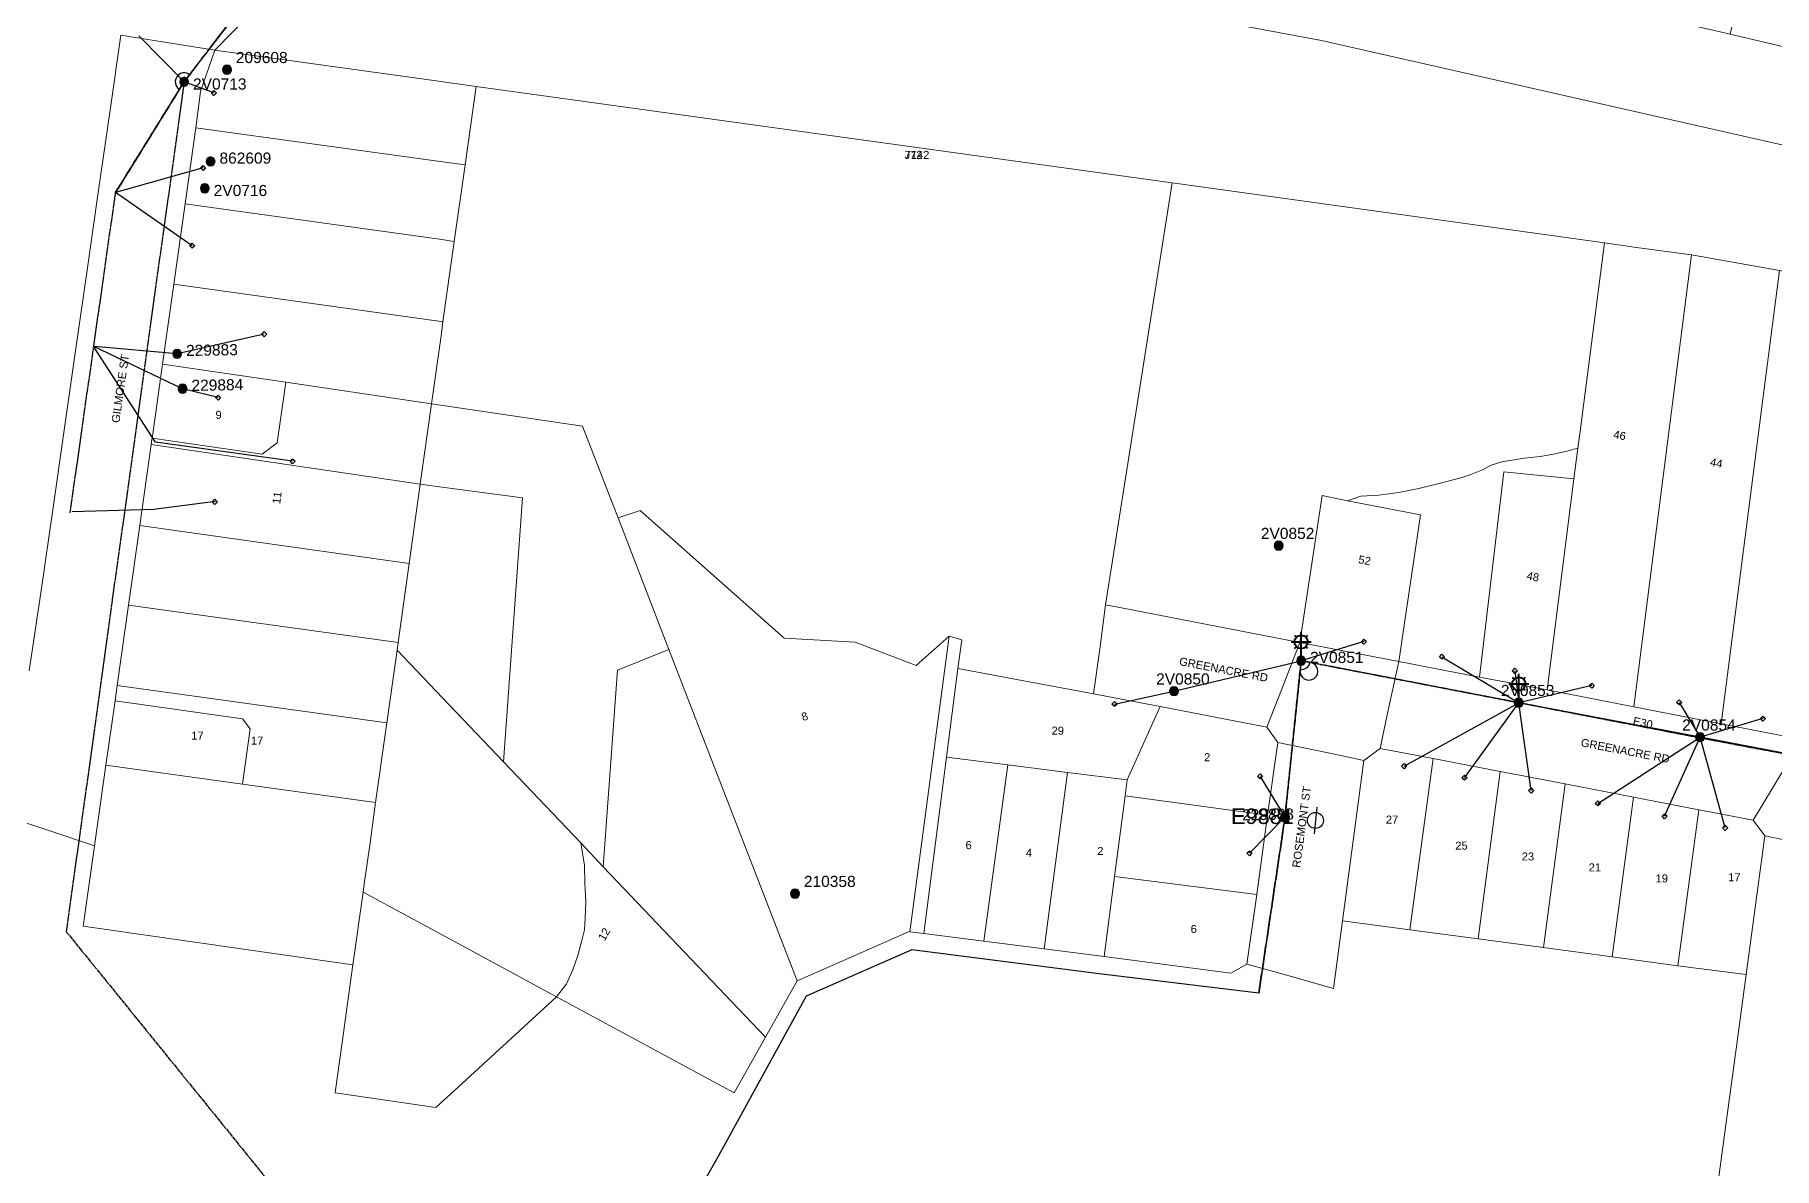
# Model space of a CAD drawing. Header units: metres. Extents: x 304132 to 306101, y 6188673 to 6190119.
# Drawn here: x 304729.8 to 305121, y 6189121.3 to 6189376.4 of the extents above; entities that cross this region are included whole.
import ezdxf
from ezdxf.enums import TextEntityAlignment as Align

# ---------------------------------------------------------------- set-up
doc = ezdxf.new("R2010")
doc.units = ezdxf.units.M
doc.linetypes.add('Cable Exist OH', pattern=[1, 1, 0])
doc.layers.get('0').update_dxf_attribs({"color": 6})
for name, color, linetype, lineweight in [('Cadastre Buildings_SP_EXT', 9, 'Continuous', 5), ('Cadastre Land Parcels_SP_EXT', 9, 'Continuous', 5), ('Cadastre Roads_SP_EXT', 9, 'Continuous', 5)]:
    doc.layers.add(name, color=color, linetype=linetype, lineweight=lineweight)
for name, color, linetype in [('Equip_SP_HV_EXT', 7, 'Continuous'), ('Equip_SP_SL_EXT', 7, 'Continuous'), ('Mains_HV_EXT', 7, 'Continuous'), ('Mains_LV_EXT', 7, 'Continuous'), ('Mains_SL_EXT', 7, 'Continuous'), ('Mains_TR_EXT', 7, 'Continuous'), ('Services_SP_EXT', 7, 'Continuous'), ('SupportsOH_SP_TR_HV_LV_SL_EXT', 7, 'Continuous')]:
    doc.layers.add(name, color=color, linetype=linetype)
doc.styles.add('HVSW_LABEL', font='arial.ttf')
doc.styles.add('iecARIAL', font='arial.ttf', dxfattribs={"height": 2})
doc.styles.add('POLE_LABEL', font='arial.ttf')
doc.styles.get("Standard").update_dxf_attribs({"font": 'arial.ttf'})
doc.linetypes.add('Cable P UG', pattern='A,6,-0.5,["P",Standard,S=1.7,R=0,X=0.5,Y=-1],-2.9', length=9.4)

# ---------------------------------------------------------------- blocks, each defined once
blk = doc.blocks.new('SL_LANTERN_EXT')
at = {"lineweight": 40}
for p, q in [((-2.25, 4.22), (2.25, 4.22)), ((-1.46, 5.68), (-1.06, 5.28)), ((0, 1.97), (0, 6.47)), ((1.46, 5.68), (1.06, 5.28)), ((-1.46, 2.76), (-1.06, 3.16)), ((0, 0), (0, 2.72)), ((1.46, 2.76), (1.06, 3.16))]:
    blk.add_line(p, q, dxfattribs=at)
blk.add_circle((0, 4.22), 1.5, dxfattribs=at)
at = {"style": 'iecARIAL', "flags": 8}
blk.add_attdef('ASSET_NUM', (1.5, 1.5), '', height=2.5, dxfattribs=at)
for tag, p, height, flags in [('OPERATING_VOLTAGE', (0.98, -1.65), 0.2, 9), ('ORIENTATION', (0.98, -1.85), 0.2, 9), ('OWNED_BY', (0.98, -2.05), 0.2, 9), ('STATE', (0.98, -2.25), 0.2, 9), ('CONSTRUCTED_VOLTAGE', (0.98, -0.65), 0.2, 9), ('CONTROL_TYPE', (0.98, -0.85), 0.2, 9), ('LANTERN_PURPOSE', (0.98, -1.05), 0.2, 9), ('LANTERN_TYPE', (0.98, -1.25), 0.2, 9), ('NO_PHASES', (0.98, -1.45), 0.2, 9), ('USAGE', (0.98, -2.45), 0.2, 9), ('CEXIST', (0.98, -2.65), 0.2, 9), ('CNEW', (0.98, -2.85), 0.2, 9), ('CNUMBER', (0.98, -3.05), 0.2, 9), ('CREMOVE', (0.98, -3.25), 0.2, 9), ('CREPLACE', (0.98, -3.45), 0.2, 9), ('LKINGHEIGHT', (0.98, -3.65), 0.2, 9), ('LBRACKET', (0.98, -3.85), 0.2, 9), ('LBRACKETVOCAB', (0.98, -4.05), 0.2, 9), ('LNUMBER', (2.18, -3.25), 2.5, 8), ('LCATEGORY', (0.98, -4.25), 0.2, 9), ('LCHARGE1', (0.98, -4.45), 0.2, 9), ('LCHARGE1PERCENT', (0.98, -4.65), 0.2, 9), ('LCHARGE2', (0.98, -4.85), 0.2, 9), ('LCHARGE2PERCENT', (0.98, -5.05), 0.2, 9), ('LCHARGE3', (0.98, -5.25), 0.2, 9), ('LCHARGE3PERCENT', (0.98, -5.45), 0.2, 9), ('LEXIST', (0.98, -5.65), 0.2, 9), ('LLAMP', (0.98, -5.85), 0.2, 9), ('LLAMPVOCAB', (0.98, -6.05), 0.2, 9), ('LMAST', (0.98, -6.25), 0.2, 9), ('LMASTVOCAB', (0.98, -6.45), 0.2, 9), ('LNEW', (0.98, -6.65), 0.2, 9), ('LANTNUMBER', (0.98, -6.85), 0.2, 9), ('LOUTREACH', (0.98, -7.25), 0.2, 9), ('LOUTREACHVOCAB', (0.98, -7.45), 0.2, 9), ('LRATECODE', (0.98, -7.65), 0.2, 9), ('LREMOVE', (0.98, -7.85), 0.2, 9), ('STREETNAME', (0.98, -9.25), 0.2, 9), ('SUBURB', (0.98, -9.45), 0.2, 1), ('LREPLACE', (0.98, -8.05), 0.2, 9), ('LTYPE', (0.98, -8.25), 0.2, 9), ('LTYPEVOCAB', (0.98, -8.45), 0.2, 9), ('LEGEND', (0.98, -8.65), 0.2, 9), ('LOCATION', (0.98, -8.85), 0.2, 9), ('NOTES', (0.98, -9.05), 0.2, 9)]:
    blk.add_attdef(tag, p, '', height=height, dxfattribs=dict(flags=flags))
blk = doc.blocks.new('CCP_EXT')
blk.add_wipeout([(0, 0.57), (0.57, 0), (0, -0.57), (-0.57, 0)])
blk.add_lwpolyline([(-0.57, 0), (0, 0.57), (0.57, 0), (0, -0.57), (-0.57, 0)])
at = {"flags": 1}
blk.add_attdef('Z', (0, 0), '', height=0.2, dxfattribs=at)
at = {"flags": 9}
for tag, p in [('CCP_TYPE', (0, 0)), ('CONSTRUCTED_VOLTAGE', (0, -0.2)), ('OPERATING_VOLTAGE', (0, -0.6)), ('ORIENTATION', (0, -0.8)), ('OWNED_BY', (0, -1)), ('STATE', (0, -1.8)), ('NO_PHASES', (0, -0.4)), ('USAGE', (0, -1.2)), ('LEGEND', (0, -1.4)), ('LIFE_SUPPORT', (0, -1.6)), ('NOTES', (0, -2))]:
    blk.add_attdef(tag, text='', height=0.2, dxfattribs=at).set_placement(p, align=Align.MIDDLE_LEFT)
blk = doc.blocks.new('POLE_EXT')
blk.add_hatch(color=256).paths.add_polyline_path([(-1, 0, 1), (1, 0, 1)])
blk.add_lwpolyline([(-1, 0, 1), (1, 0, 1)], format="xyb", close=True)
for tag, height, flags, p in [('pNumber', 2.5, 8, (-17.84, 2.07)), ('OWNED_BY', 0.2, 9, (1.35, -0.4)), ('SPECIAL_USE', 0.2, 9, (1.35, -0.8)), ('STATE', 0.2, 9, (1.35, -1)), ('cLV', 0.2, 9, (1.35, -1.4)), ('hDepth', 0.2, 9, (1.35, -1.6)), ('hDia', 0.2, 9, (1.35, -1.8)), ('cHV', 0.2, 9, (1.35, -2)), ('cLinedev', 0.2, 9, (1.35, -3.4)), ('pExisting', 0.2, 9, (1.35, -3.8)), ('PARENT', 0.2, 9, (1.35, -0.6)), ('USAGE', 0.2, 9, (1.35, -1.2)), ('LBRACKET', 0.2, 9, (1.35, -2.2)), ('LExisting', 0.2, 9, (1.35, -2.4)), ('LANTNUMBER', 0.2, 9, (1.35, -2.6)), ('LOther', 0.2, 9, (1.35, -2.8)), ('LRemove', 0.2, 9, (1.35, -3)), ('LEGEND', 0.2, 9, (1.35, -3.2)), ('LOCATION', 0.2, 9, (1.35, -3.6)), ('PFNUMBER', 0.2, 9, (1.35, -4)), ('pFooting', 0.2, 9, (1.35, -4.4)), ('pNew', 0.2, 9, (1.35, -4.6)), ('pRelocate', 0.2, 9, (1.35, -5)), ('pRemove', 0.2, 9, (1.35, -5.2)), ('pReplace', 0.2, 9, (1.35, -5.4)), ('pStay', 0.2, 9, (1.35, -5.6)), ('pType', 0.2, 9, (1.35, -5.8)), ('cspan', 0.2, 9, (1.35, -6)), ('STREETNAME', 0.2, 9, (1.35, -6.2)), ('SUBURB', 0.2, 9, (1.35, -6.4)), ('OPERATED_BY', 0.2, 9, (1.36, -7.01)), ('NEWPFNUMBER', 0.2, 9, (1.35, -4.2)), ('NOTES', 0.2, 9, (1.35, -6.6)), ('MAINTAINED_BY', 0.2, 9, (1.36, -6.81))]:
    blk.add_attdef(tag, text='', height=height, dxfattribs=dict(flags=flags)).set_placement(p, align=Align.MIDDLE_LEFT)
at = {"style": 'POLE_LABEL'}
for tag, height, flags, p in [('STRUCTURE_PLANT_NUMBER', 0.2, 9, (1.35, 0.03)), ('ASSET_NUM', 2.5, 8, (2, 2)), ('STREET_CODE', 0.2, 9, (1.35, -0.2))]:
    blk.add_attdef(tag, text='', height=height, dxfattribs=dict(at, flags=flags)).set_placement(p, align=Align.MIDDLE_LEFT)
at = {"flags": 1}
blk.add_attdef('Z', (1.35, -7.33), '', height=0.2, dxfattribs=at)
blk = doc.blocks.new('HV_ABS_CLOSED_EXT')
blk.add_line((-3, 6.87), (3, 6.87))
blk.add_circle((0, 6.87), 1.8)
at = {"flags": 1}
blk.add_attdef('Z', (0, 0), '', height=0.2, dxfattribs=at)
at = {"style": 'HVSW_LABEL'}
for tag, height, flags, p in [('ASSET_NUM', 3.5, 8, (2, 2)), ('STREET_CODE', 0.2, 9, (0, -0.2))]:
    blk.add_attdef(tag, text='', height=height, dxfattribs=dict(at, flags=flags)).set_placement(p, align=Align.MIDDLE_LEFT)
at = {"flags": 9}
for tag, p in [('ACTUAL_STATUS', (0, -0.4)), ('CONSTRUCTED_VOLTAGE', (0, -0.6)), ('OPERATING_VOLTAGE', (0, -1)), ('ORIENTATION', (0, -1.2)), ('OWNED_BY', (0, -1.4)), ('STATE', (0, -1.6)), ('SWITCH_TYPE', (0, -1.8)), ('STREETNAME', (0, -2.6)), ('SUBURB', (0, -2.8)), ('NO_PHASES', (0, -0.8)), ('USAGE', (0, -2)), ('LEGEND', (0, -2.2)), ('LOCATION', (0, -2.4)), ('NOTES', (0, -3))]:
    blk.add_attdef(tag, text='', height=0.2, dxfattribs=at).set_placement(p, align=Align.MIDDLE_LEFT)

msp = doc.modelspace()

# ---------------------------------------------------------------- linework, layer by layer
at = {"layer": 'Cadastre Buildings_SP_EXT', "linetype": 'Continuous'}
for points in [[(304839.5, 6189272.24), (304821.97, 6189274.57), (304816.48, 6189275.3), (304814, 6189257.42), (304811.5, 6189239.62), (304811.27, 6189237.91), (304822.99, 6189225.6), (304835.23, 6189212.76), (304839.5, 6189272.24)], [(304814, 6189257.42), (304753.4, 6189266.01), (304750.87, 6189248.04), (304811.5, 6189239.62), (304814, 6189257.42)], [(304811.5, 6189239.62), (304750.87, 6189248.04), (304748.33, 6189230), (304808.95, 6189221.59), (304811.27, 6189237.91), (304811.5, 6189239.62)], [(304901.29, 6189163.5), (304872.4, 6189238.09), (304860.87, 6189233.46), (304857.66, 6189189.17), (304894.15, 6189150.82), (304901.29, 6189163.5)], [(304776.5, 6189207.76), (304745.79, 6189212.02), (304743.24, 6189193.88), (304743.16, 6189193.3), (304740.7, 6189175.82), (304801.32, 6189167.11), (304803.63, 6189183.46), (304803.9, 6189185.26), (304805.19, 6189194.6), (304806.44, 6189203.61), (304776.5, 6189207.76)]]:
    msp.add_lwpolyline(points, close=True, dxfattribs=at)
at = {"layer": 'Cadastre Land Parcels_SP_EXT', "linetype": 'Continuous'}
for points in [[(305125.77, 6189373.13), (305135.16, 6189410.94), (305120.19, 6189414.49), (305111.13, 6189376.55), (305125.77, 6189373.13)], [(305145.03, 6189368.63), (305125.77, 6189373.13), (305111.13, 6189376.55), (305096.17, 6189380.02), (305081.39, 6189383.45), (305066.33, 6189386.93), (305051.55, 6189390.37), (305032.09, 6189395.41), (305017.48, 6189398.98), (305002.61, 6189402.6), (304993.1, 6189404.97), (304987.27, 6189404.49), (304972.35, 6189403.32), (304960.59, 6189402.38), (304947.3, 6189401.33), (304933.75, 6189400.3), (304928.04, 6189399.86), (304920.48, 6189397.25), (304907.72, 6189392.76), (304894.42, 6189388.38), (304979.73, 6189382.46), (305019.24, 6189375.16), (305141.25, 6189347.43), (305145.03, 6189368.63)], [(304985.6, 6189343.1), (304829.05, 6189364.81), (304826.59, 6189347.14), (304824.15, 6189329.92), (304821.6, 6189311.83), (304821.23, 6189309.18), (304819.03, 6189293.4), (304821.57, 6189293.02), (304852.99, 6189288.34), (304859.9, 6189270.55), (304860.97, 6189267.69), (304865.93, 6189269.34), (304898.36, 6189240.62), (304914.28, 6189239.76), (304928, 6189234.44), (304935.48, 6189241.09), (304938.29, 6189240.24), (304937.41, 6189233.83), (304967.94, 6189228.12), (304969.35, 6189238.18), (304970.66, 6189248.12), (304985.6, 6189343.1)], [(305036.6, 6189273.44), (305041.09, 6189274.33), (305045.68, 6189275.43), (305050.26, 6189276.64), (305052.45, 6189277.28), (305055.43, 6189278.55), (305057.41, 6189279.6), (305059.8, 6189280.35), (305064.8, 6189281.16), (305068.4, 6189281.54), (305070.99, 6189281.99), (305074.68, 6189282.77), (305076.88, 6189283.4), (305077.32, 6189286.59), (305082.86, 6189329.62), (304985.6, 6189343.1), (304970.66, 6189248.12), (304974.21, 6189247.46), (305014.34, 6189239.69), (305019.35, 6189272.7), (305025.07, 6189271.57), (305028.06, 6189272.55), (305032.09, 6189272.83), (305036.6, 6189273.44)], [(305102.46, 6189326.92), (305090.58, 6189328.51), (305082.86, 6189329.62), (305077.32, 6189286.59), (305076.88, 6189283.4), (305075.99, 6189276.52), (305069.95, 6189228.97), (305089.47, 6189225.2), (305097.15, 6189285.27), (305102.46, 6189326.92)], [(305122.25, 6189323.41), (305102.46, 6189326.92), (305097.15, 6189285.27), (305089.47, 6189225.2), (305109.12, 6189221.37), (305118.5, 6189294.43), (305122.25, 6189323.41)], [(304786.22, 6189298.23), (304758.51, 6189302.31), (304756.39, 6189287.15), (304756.18, 6189285.66), (304780.92, 6189282.04), (304784.32, 6189284.58), (304786.22, 6189298.23)], [(304860.97, 6189267.69), (304859.9, 6189270.55), (304852.99, 6189288.34), (304821.57, 6189293.02), (304819.03, 6189293.4), (304816.48, 6189275.3), (304821.97, 6189274.57), (304839.5, 6189272.24), (304835.23, 6189212.76), (304852.57, 6189194.54), (304857.66, 6189189.17), (304860.87, 6189233.46), (304872.4, 6189238.09), (304860.97, 6189267.69)], [(304816.48, 6189275.3), (304755.97, 6189284.21), (304753.4, 6189266.01), (304814, 6189257.42), (304816.48, 6189275.3)], [(305075.99, 6189276.52), (305060.23, 6189278.05), (305054.76, 6189231.88), (305069.95, 6189228.97), (305075.99, 6189276.52)], [(305041.49, 6189268.35), (305025.07, 6189271.57), (305019.35, 6189272.7), (305014.34, 6189239.69), (305036.59, 6189235.41), (305041.49, 6189268.35)], [(304914.28, 6189239.76), (304898.36, 6189240.62), (304887.08, 6189250.61), (304865.93, 6189269.34), (304860.97, 6189267.69), (304872.4, 6189238.09), (304901.29, 6189163.5), (304914.07, 6189169.13), (304926.48, 6189174.59), (304926.59, 6189174.57), (304935.48, 6189241.09), (304928, 6189234.44), (304914.28, 6189239.76)], [(304934.87, 6189213.87), (304937.41, 6189233.83), (304938.29, 6189240.24), (304935.48, 6189241.09), (304926.59, 6189174.57), (304929.79, 6189174.16), (304934.87, 6189213.87)], [(304822.99, 6189225.6), (304811.27, 6189237.91), (304808.95, 6189221.59), (304806.44, 6189203.61), (304805.19, 6189194.6), (304803.9, 6189185.26), (304803.63, 6189183.46), (304824.18, 6189172.34), (304846.18, 6189160.43), (304847.11, 6189159.94), (304849.42, 6189162.83), (304850.82, 6189165.99), (304851.92, 6189169.23), (304852.91, 6189172.88), (304853.44, 6189175), (304853.59, 6189177.7), (304853.71, 6189181.4), (304853.54, 6189185.39), (304853.46, 6189189.49), (304852.57, 6189194.54), (304835.23, 6189212.76), (304822.99, 6189225.6)], [(304967.94, 6189228.12), (304937.41, 6189233.83), (304934.87, 6189213.87), (304948.65, 6189212.14), (304962.11, 6189210.43), (304975.53, 6189208.77), (304982.9, 6189225.22), (304967.94, 6189228.12)], [(304808.95, 6189221.59), (304748.33, 6189230), (304747.84, 6189226.54), (304776.51, 6189222.47), (304778.22, 6189220.21), (304776.5, 6189207.76), (304806.44, 6189203.61), (304808.95, 6189221.59)], [(304776.5, 6189207.76), (304778.22, 6189220.21), (304776.51, 6189222.47), (304747.84, 6189226.54), (304745.79, 6189212.02), (304776.5, 6189207.76)], [(305006.9, 6189220.59), (304982.9, 6189225.22), (304975.53, 6189208.77), (304975.07, 6189205.15), (305007.09, 6189200.78), (305009.37, 6189217.14), (305006.9, 6189220.59)], [(305044.32, 6189213.54), (305032.38, 6189215.81), (305028.73, 6189213.13), (305023.94, 6189177.02), (305039.07, 6189175.01), (305044.32, 6189213.54)], [(304948.65, 6189212.14), (304934.87, 6189213.87), (304929.79, 6189174.16), (304943.24, 6189172.42), (304948.65, 6189212.14)], [(304962.11, 6189210.43), (304948.65, 6189212.14), (304943.24, 6189172.42), (304956.86, 6189170.68), (304962.11, 6189210.43)], [(305054.42, 6189172.99), (305059.39, 6189210.64), (305044.32, 6189213.54), (305039.07, 6189175.01), (305054.42, 6189172.99)], [(304975.53, 6189208.77), (304962.11, 6189210.43), (304956.86, 6189170.68), (304970.31, 6189168.95), (304972.68, 6189187.01), (304975.07, 6189205.15), (304975.53, 6189208.77)], [(305069.15, 6189171), (305074.05, 6189207.81), (305059.39, 6189210.64), (305054.42, 6189172.99), (305069.15, 6189171)], [(305084.58, 6189168.92), (305089.42, 6189204.84), (305074.05, 6189207.81), (305069.15, 6189171), (305084.58, 6189168.92)], [(305099.37, 6189166.9), (305104.09, 6189202.01), (305089.42, 6189204.84), (305084.58, 6189168.92), (305099.37, 6189166.9)], [(305114.71, 6189164.91), (305118.9, 6189196.11), (305116.33, 6189199.66), (305104.09, 6189202.01), (305099.37, 6189166.9), (305114.71, 6189164.91)], [(304857.66, 6189189.17), (304852.57, 6189194.54), (304853.46, 6189189.49), (304853.54, 6189185.39), (304853.71, 6189181.4), (304853.59, 6189177.7), (304853.44, 6189175), (304852.91, 6189172.88), (304851.92, 6189169.23), (304850.82, 6189165.99), (304849.42, 6189162.83), (304847.11, 6189159.94), (304887.06, 6189138.31), (304894.15, 6189150.82), (304857.66, 6189189.17)], [(305004.64, 6189182.94), (304972.68, 6189187.01), (304970.31, 6189168.95), (304998.79, 6189165.21), (305002.45, 6189167.29), (305004.64, 6189182.94)], [(304847.11, 6189159.94), (304846.18, 6189160.43), (304824.18, 6189172.34), (304803.63, 6189183.46), (304801.32, 6189167.11), (304799.61, 6189154.6), (304799.26, 6189152.3), (304797.4, 6189138.91), (304797.31, 6189138.31), (304820, 6189134.99), (304824.98, 6189139.57), (304847.11, 6189159.94)]]:
    msp.add_lwpolyline(points, close=True, dxfattribs=at)
msp.add_lwpolyline([(305141.25, 6189347.43), (305019.24, 6189375.16), (304979.73, 6189382.46), (304894.42, 6189388.38), (304874.79, 6189388.64), (304854.43, 6189388.95), (304819.53, 6189389.38), (304786.69, 6189389.79), (304770.26, 6189372.97), (304820.04, 6189366.06), (304829.05, 6189364.81), (304985.6, 6189343.1), (305082.86, 6189329.62), (305090.58, 6189328.51), (305102.46, 6189326.92), (305122.25, 6189323.41)], dxfattribs=at)
at = {"layer": 'Mains_HV_EXT', "linetype": 'Cable Exist OH'}
msp.add_lwpolyline([(305011, 6189200.31), (305014.63, 6189235.56)], dxfattribs=at)
at = {"layer": 'Mains_HV_EXT', "linetype": 'Continuous'}
msp.add_lwpolyline([(305014.43, 6189233.57, 0.388976), (305016.6, 6189235.19)], format="xyb", dxfattribs=at)
at = {"layer": 'Mains_LV_EXT', "linetype": 'Cable Exist OH'}
for points in [[(304747.97, 6189340.95), (304763.37, 6189365.85)], [(305014.63, 6189235.56), (305011, 6189200.31)], [(305136.46, 6189212.21), (305112.67, 6189216.64), (305104.35, 6189218.24)]]:
    msp.add_lwpolyline(points, dxfattribs=at)
at = {"layer": 'Mains_LV_EXT', "linetype": 'Continuous'}
for points in [[(304764.59, 6189367.44, 1.053641), (304762.31, 6189364.15)], [(305014.43, 6189233.57, 2.573154), (305016.6, 6189235.18)]]:
    msp.add_lwpolyline(points, format="xyb", dxfattribs=at)
at = {"layer": 'Services_SP_EXT'}
msp.add_lwpolyline([(304753.15, 6189376.21), (304763.37, 6189365.85)], dxfattribs=at)

# ---------------------------------------------------------------- block references
at = {"layer": 'Equip_SP_HV_EXT'}
ref = msp.add_blockref('HV_ABS_CLOSED_EXT', (305011, 6189200.31), dxfattribs=dict(at, rotation=264.1044013576175))
ref.add_attrib('ASSET_NUM', 'E9881', dxfattribs={"layer": '0', "height": 3.5, "style": 'HVSW_LABEL'}).set_placement((305013, 6189200.56), align=Align.MIDDLE_RIGHT)
at = {"layer": 'Equip_SP_SL_EXT'}
for p in [(305014.63, 6189235.56), (305063.58, 6189226.11)]:
    msp.add_blockref('SL_LANTERN_EXT', p, dxfattribs=at)
at = {"layer": 'Services_SP_EXT'}
for p in [(304767.64, 6189346.47), (304765.19, 6189328.94), (304781.38, 6189309.05), (305046.31, 6189236.45), (305002.99, 6189192.23)]:
    msp.add_blockref('CCP_EXT', p, dxfattribs=at)
at = {"layer": 'SupportsOH_SP_TR_HV_LV_SL_EXT'}
ref = msp.add_blockref('POLE_EXT', (304773.01, 6189368.56), dxfattribs=at)
ref.add_attrib('ASSET_NUM', '209608', dxfattribs={"layer": '0', "height": 2.5, "style": 'POLE_LABEL'}).set_placement((304775.01, 6189369.31), align=Align.BOTTOM_LEFT)
ref = msp.add_blockref('POLE_EXT', (304768.02, 6189341.88), dxfattribs=at)
ref.add_attrib('ASSET_NUM', '2V0716', dxfattribs={"layer": '0', "height": 2.5, "style": 'POLE_LABEL'}).set_placement((304770.02, 6189342.63), align=Align.TOP_LEFT)
ref = msp.add_blockref('POLE_EXT', (304761.8, 6189304.62), dxfattribs=at)
ref.add_attrib('ASSET_NUM', '229883', dxfattribs={"layer": '0', "height": 2.5, "rotation": 1, "style": 'POLE_LABEL'}).set_placement((304763.8, 6189305.37), align=Align.MIDDLE_LEFT)
ref = msp.add_blockref('POLE_EXT', (305009.59, 6189261.46), dxfattribs=at)
ref.add_attrib('ASSET_NUM', '2V0852', dxfattribs={"layer": '0', "height": 2.5, "style": 'POLE_LABEL'}).set_placement((305011.59, 6189262.21), align=Align.BOTTOM_CENTER)
ref = msp.add_blockref('POLE_EXT', (304986.03, 6189228.7), dxfattribs=at)
ref.add_attrib('ASSET_NUM', '2V0850', dxfattribs={"layer": '0', "height": 2.5, "style": 'POLE_LABEL'}).set_placement((304988.03, 6189229.45), align=Align.BOTTOM_CENTER)
ref = msp.add_blockref('POLE_EXT', (305063.58, 6189226.11), dxfattribs=at)
ref.add_attrib('ASSET_NUM', '2V0853', dxfattribs={"layer": '0', "height": 2.5, "style": 'POLE_LABEL'}).set_placement((305065.58, 6189226.86), align=Align.BOTTOM_CENTER)
ref = msp.add_blockref('POLE_EXT', (305104.36, 6189218.34), dxfattribs=at)
ref.add_attrib('ASSET_NUM', '2V0854', dxfattribs={"layer": '0', "height": 2.5, "style": 'POLE_LABEL'}).set_placement((305106.36, 6189219.09), align=Align.BOTTOM_CENTER)
ref = msp.add_blockref('POLE_EXT', (305011, 6189200.31), dxfattribs=at)
ref.add_attrib('ASSET_NUM', '229888', dxfattribs={"layer": '0', "height": 2.5, "rotation": 1, "style": 'POLE_LABEL'}).set_placement((305013, 6189201.06), align=Align.MIDDLE_RIGHT)
ref = msp.add_blockref('POLE_EXT', (304900.78, 6189183.14), dxfattribs=at)
ref.add_attrib('ASSET_NUM', '210358', dxfattribs={"layer": '0', "height": 2.5, "style": 'POLE_LABEL'}).set_placement((304902.78, 6189183.89), align=Align.BOTTOM_LEFT)

# ---------------------------------------------------------------- texts
at = {"layer": 'Cadastre Land Parcels_SP_EXT'}
for s, p in [('9', (304770.42, 6189290)), ('17', (304764.97, 6189217.8)), ('29', (304958.49, 6189218.91)), ('17', (304778.39, 6189216.67)), ('2', (304992.81, 6189212.94)), ('27', (305033.69, 6189198.9)), ('6', (304939.14, 6189193.15)), ('4', (304952.72, 6189191.42)), ('2', (304968.76, 6189191.83)), ('25', (305049.3, 6189193.04)), ('23', (305064.25, 6189190.61)), ('21', (305079.3, 6189188.14)), ('19', (305094.36, 6189185.67)), ('17', (305110.68, 6189185.92)), ('6', (304989.77, 6189174.28))]:
    msp.add_text(s, height=1.8, dxfattribs=at).set_placement(p)
for s, rotation, p in [('46', 349.2, (305084.74, 6189285.67)), ('44', 349.1, (305106.49, 6189279.44)), ('11', 82.0006, (304784.96, 6189270.73)), ('52', 349.1003, (305027.37, 6189257.54)), ('48', 349.1599, (305065.23, 6189253.86)), ('8', 19.0018, (304902.58, 6189221.95)), ('12', 60.5782, (304857.95, 6189172.34))]:
    msp.add_text(s, height=1.8, rotation=rotation, dxfattribs=at).set_placement(p)
at = {"layer": 'Cadastre Roads_SP_EXT'}
for s, rotation, p in [('GILMORE ST', 81.9218, (304748.8, 6189288.98)), ('GREENACRE RD', 349.0911, (304987.08, 6189234.6)), ('GREENACRE RD', 349.0826, (305077.44, 6189216.32)), ('ROSEMONT ST', 82.2811, (305014.38, 6189188.87))]:
    msp.add_text(s, height=1.8, rotation=rotation, dxfattribs=at).set_placement(p)
at = {"layer": 'Mains_LV_EXT'}
msp.add_text('E30', height=1.8, rotation=347.9485, dxfattribs=at).set_placement((305089.13, 6189221.18))
at = {"layer": 'Mains_TR_EXT'}
for s in ['J72', '7142']:
    msp.add_text(s, height=1.8, dxfattribs=at).set_placement((304925.41, 6189348.5))

# ---------------------------------------------------------------- next in the draw order: linework, layer by layer
at = {"layer": 'Cadastre Buildings_SP_EXT', "linetype": 'Continuous'}
for points in [[(304826.59, 6189347.14), (304820.42, 6189347.99), (304765.97, 6189355.49), (304763.59, 6189338.34), (304820.79, 6189330.39), (304824.15, 6189329.92), (304826.59, 6189347.14)], [(304820.79, 6189330.39), (304763.59, 6189338.34), (304761.05, 6189320.28), (304821.17, 6189311.89), (304821.6, 6189311.83), (304824.15, 6189329.92), (304820.79, 6189330.39)], [(305007.09, 6189200.78), (304975.07, 6189205.15), (304972.68, 6189187.01), (305004.64, 6189182.94), (305007.09, 6189200.78)]]:
    msp.add_lwpolyline(points, close=True, dxfattribs=at)
at = {"layer": 'Mains_HV_EXT', "linetype": 'Cable Exist OH'}
msp.add_lwpolyline([(305005.11, 6189160.76), (305011, 6189200.31)], dxfattribs=at)
at = {"layer": 'Mains_LV_EXT', "linetype": 'Cable Exist OH'}
msp.add_lwpolyline([(305011, 6189200.31), (305005.11, 6189160.76)], dxfattribs=at)
at = {"layer": 'Services_SP_EXT'}
for points in [[(304767.64, 6189346.47), (304747.97, 6189340.95)], [(304765.19, 6189328.94), (304747.97, 6189340.95)], [(304781.38, 6189309.05), (304761.8, 6189304.62), (304743.16, 6189306.3)], [(305002.99, 6189192.23), (305011, 6189200.31)]]:
    msp.add_lwpolyline(points, dxfattribs=at)

# ---------------------------------------------------------------- next in the draw order: block references
for p in [(304770.08, 6189363.35), (304771.02, 6189294.78), (304787.76, 6189280.43), (304770.31, 6189271.31), (305028.77, 6189239.85), (305062.73, 6189233.28), (305080, 6189229.96), (304972.65, 6189225.81), (305099.67, 6189226.18), (305118.5, 6189222.52), (305037.78, 6189211.82), (305005.4, 6189209.51), (305051.38, 6189209.23), (305066.36, 6189206.34), (305081.37, 6189203.44), (305096.39, 6189200.55), (305110.01, 6189197.94)]:
    msp.add_blockref('CCP_EXT', p, dxfattribs=at)
at = {"layer": 'SupportsOH_SP_TR_HV_LV_SL_EXT'}
ref = msp.add_blockref('POLE_EXT', (304769.32, 6189347.92), dxfattribs=at)
ref.add_attrib('ASSET_NUM', '862609', dxfattribs={"layer": '0', "height": 2.5, "style": 'POLE_LABEL'}).set_placement((304771.32, 6189348.67), align=Align.MIDDLE_LEFT)

# ---------------------------------------------------------------- next in the draw order: linework, layer by layer
at = {"layer": 'Cadastre Buildings_SP_EXT', "linetype": 'Continuous'}
for points in [[(304820.42, 6189347.99), (304826.59, 6189347.14), (304829.05, 6189364.81), (304820.04, 6189366.06), (304770.26, 6189372.97), (304767.06, 6189363.69), (304765.97, 6189355.49), (304820.42, 6189347.99)], [(305137.03, 6189293.8), (305140.43, 6189320.24), (305122.25, 6189323.41), (305118.5, 6189294.43), (305109.12, 6189221.37), (305127.28, 6189217.86), (305137.03, 6189293.8)], [(304821.17, 6189311.89), (304761.05, 6189320.28), (304758.51, 6189302.31), (304786.22, 6189298.23), (304819.03, 6189293.4), (304821.23, 6189309.18), (304821.6, 6189311.83), (304821.17, 6189311.89)], [(304819.03, 6189293.4), (304786.22, 6189298.23), (304784.32, 6189284.58), (304780.92, 6189282.04), (304756.18, 6189285.66), (304756.13, 6189285.32), (304755.97, 6189284.21), (304816.48, 6189275.3), (304819.03, 6189293.4)], [(305076.88, 6189283.4), (305074.68, 6189282.77), (305070.99, 6189281.99), (305068.4, 6189281.54), (305064.8, 6189281.16), (305059.8, 6189280.35), (305057.41, 6189279.6), (305055.43, 6189278.55), (305052.45, 6189277.28), (305050.26, 6189276.64), (305045.68, 6189275.43), (305041.09, 6189274.33), (305036.6, 6189273.44), (305032.09, 6189272.83), (305028.06, 6189272.55), (305025.07, 6189271.57), (305041.49, 6189268.35), (305036.59, 6189235.41), (305054.76, 6189231.88), (305060.23, 6189278.05), (305075.99, 6189276.52), (305076.88, 6189283.4)]]:
    msp.add_lwpolyline(points, close=True, dxfattribs=at)
at = {"layer": 'Cadastre Roads_SP_EXT', "linetype": 'Continuous'}
for points in [[(304723.89, 6189200.35), (304733.14, 6189197.25), (304743.24, 6189193.88), (304745.79, 6189212.02), (304747.84, 6189226.54), (304748.33, 6189230), (304750.87, 6189248.04), (304753.4, 6189266.01), (304755.97, 6189284.21), (304756.13, 6189285.32), (304756.18, 6189285.66), (304756.39, 6189287.15), (304758.51, 6189302.31), (304761.05, 6189320.28), (304763.59, 6189338.34), (304765.97, 6189355.49), (304767.06, 6189363.69), (304770.26, 6189372.97), (304770.26, 6189372.97), (304758.53, 6189374.82), (304749.13, 6189376.3), (304746.66, 6189358.95), (304744.13, 6189341.49), (304741.57, 6189323.43), (304738.93, 6189305.27), (304736.36, 6189287.41), (304733.84, 6189269.54), (304731.21, 6189251.39), (304728.55, 6189233.24)], [(305127.31, 6189107.69), (305130, 6189127.44), (305132.71, 6189147.32), (305135.42, 6189167.27), (305137.25, 6189180.9), (305138.74, 6189192.04), (305138.74, 6189192.04), (305130.49, 6189193.73), (305118.9, 6189196.11), (305114.71, 6189164.91), (305112.7, 6189149.88), (305110, 6189129.99), (305107.98, 6189114.96)]]:
    msp.add_lwpolyline(points, dxfattribs=at)
for points in [[(305014.34, 6189239.69), (304974.21, 6189247.46), (304970.66, 6189248.12), (304969.35, 6189238.18), (304967.94, 6189228.12), (304982.9, 6189225.22), (305006.9, 6189220.59), (305010.33, 6189229.4), (305014.34, 6189239.69)], [(305120.45, 6189206.5), (305127.28, 6189217.86), (305109.12, 6189221.37), (305089.47, 6189225.2), (305069.95, 6189228.97), (305054.76, 6189231.88), (305036.59, 6189235.41), (305034, 6189223.35), (305032.38, 6189215.81), (305044.32, 6189213.54), (305059.39, 6189210.64), (305074.05, 6189207.81), (305089.42, 6189204.84), (305104.09, 6189202.01), (305116.33, 6189199.66), (305120.45, 6189206.5)], [(305028.73, 6189213.13), (305020.68, 6189214.8), (305009.37, 6189217.14), (305007.09, 6189200.78), (305004.64, 6189182.94), (305002.45, 6189167.29), (305010.6, 6189164.99), (305021.94, 6189161.79), (305023.94, 6189177.02), (305028.73, 6189213.13)]]:
    msp.add_lwpolyline(points, close=True, dxfattribs=at)
at = {"layer": 'Mains_HV_EXT', "linetype": 'Cable Exist OH'}
for points in [[(304737.74, 6189268.85), (304747.97, 6189340.95), (304763.37, 6189365.85), (304784.37, 6189393.17), (304814.27, 6189406.34), (304855.67, 6189424.53)], [(305014.63, 6189235.56), (305063.58, 6189226.11), (305104.25, 6189218.23), (305136.46, 6189212.21)]]:
    msp.add_lwpolyline(points, dxfattribs=at)
at = {"layer": 'Mains_HV_EXT', "linetype": 'Cable P UG'}
msp.add_lwpolyline([(305483.18, 6189120.73), (305435.58, 6189138.63), (305406.52, 6189149.63), (305362.84, 6189165.82), (305325.64, 6189176.05), (305288.8, 6189183.03), (305247.84, 6189190.79), (305219.85, 6189196.1), (305176.52, 6189204.33), (305136.46, 6189212.21), (305104.36, 6189218.34), (305063.58, 6189226.11), (305014.63, 6189235.56), (305011, 6189200.31), (305005.11, 6189160.76), (304969.83, 6189164.99), (304927.07, 6189170.49), (304903.33, 6189160.05), (304883.59, 6189124.1), (304862.58, 6189087.09)], dxfattribs=at)
at = {"layer": 'Mains_LV_EXT', "linetype": 'Cable Exist OH'}
for points in [[(304784.37, 6189393.17), (304763.37, 6189365.85)], [(305063.58, 6189226.11), (305014.63, 6189235.56)], [(305104.35, 6189218.24), (305063.58, 6189226.11)]]:
    msp.add_lwpolyline(points, dxfattribs=at)
at = {"layer": 'Mains_SL_EXT', "linetype": 'Cable Exist OH'}
for points in [[(304784.37, 6189393.17), (304763.37, 6189365.85), (304747.97, 6189340.95)], [(305014.63, 6189235.56), (305011, 6189200.31), (305005.11, 6189160.76)], [(305063.58, 6189226.11), (305014.63, 6189235.56)], [(305063.58, 6189226.11), (305112.67, 6189216.64), (305136.46, 6189212.21)]]:
    msp.add_lwpolyline(points, dxfattribs=at)
at = {"layer": 'Mains_TR_EXT', "linetype": 'Cable Exist OH'}
msp.add_lwpolyline([(304850.58, 6189435.72), (304784.37, 6189393.17), (304763.37, 6189365.85), (304747.11, 6189248.57), (304736.86, 6189174.57), (304786.28, 6189113.57), (304772.08, 6189084.17)], dxfattribs=at)
at = {"layer": 'Services_SP_EXT'}
for points in [[(304770.08, 6189363.35), (304763.37, 6189365.85)], [(304771.02, 6189294.78), (304763.02, 6189296.76), (304743.03, 6189306.3)], [(304787.76, 6189280.43), (304756.93, 6189284.77), (304743.08, 6189306.21)], [(304738.21, 6189269.11), (304756.58, 6189269.63), (304770.42, 6189271.44)], [(305028.77, 6189239.85), (305014.63, 6189235.56)], [(304972.65, 6189225.81), (304986.03, 6189228.7), (305014.63, 6189235.56)], [(305046.31, 6189236.45), (305063.58, 6189226.11)], [(305062.73, 6189233.28), (305063.58, 6189226.11)], [(305080, 6189229.96), (305063.58, 6189226.11)], [(305037.78, 6189211.82), (305063.58, 6189226.11)], [(305051.38, 6189209.23), (305063.58, 6189226.11)], [(305066.36, 6189206.34), (305063.58, 6189226.11)], [(305099.67, 6189226.18), (305104.36, 6189218.34)], [(305118.5, 6189222.52), (305104.36, 6189218.34)], [(305081.37, 6189203.44), (305104.36, 6189218.34)], [(305096.39, 6189200.55), (305104.36, 6189218.34)], [(305110.01, 6189197.94), (305104.36, 6189218.34)], [(305005.4, 6189209.51), (305011, 6189200.31)]]:
    msp.add_lwpolyline(points, dxfattribs=at)

# ---------------------------------------------------------------- next in the draw order: block references
at = {"layer": 'SupportsOH_SP_TR_HV_LV_SL_EXT'}
ref = msp.add_blockref('POLE_EXT', (304763.37, 6189365.85), dxfattribs=at)
ref.add_attrib('ASSET_NUM', '2V0713', dxfattribs={"layer": '0', "height": 2.5, "style": 'POLE_LABEL'}).set_placement((304765.37, 6189366.6), align=Align.TOP_LEFT)
ref = msp.add_blockref('POLE_EXT', (304763.02, 6189296.76), dxfattribs=at)
ref.add_attrib('ASSET_NUM', '229884', dxfattribs={"layer": '0', "height": 2.5, "rotation": 1, "style": 'POLE_LABEL'}).set_placement((304765.02, 6189297.51), align=Align.MIDDLE_LEFT)
ref = msp.add_blockref('POLE_EXT', (305014.63, 6189235.56), dxfattribs=at)
ref.add_attrib('ASSET_NUM', '2V0851', dxfattribs={"layer": '0', "height": 2.5, "style": 'POLE_LABEL'}).set_placement((305016.63, 6189236.31), align=Align.MIDDLE_LEFT)

doc.saveas('drawing.dxf')
